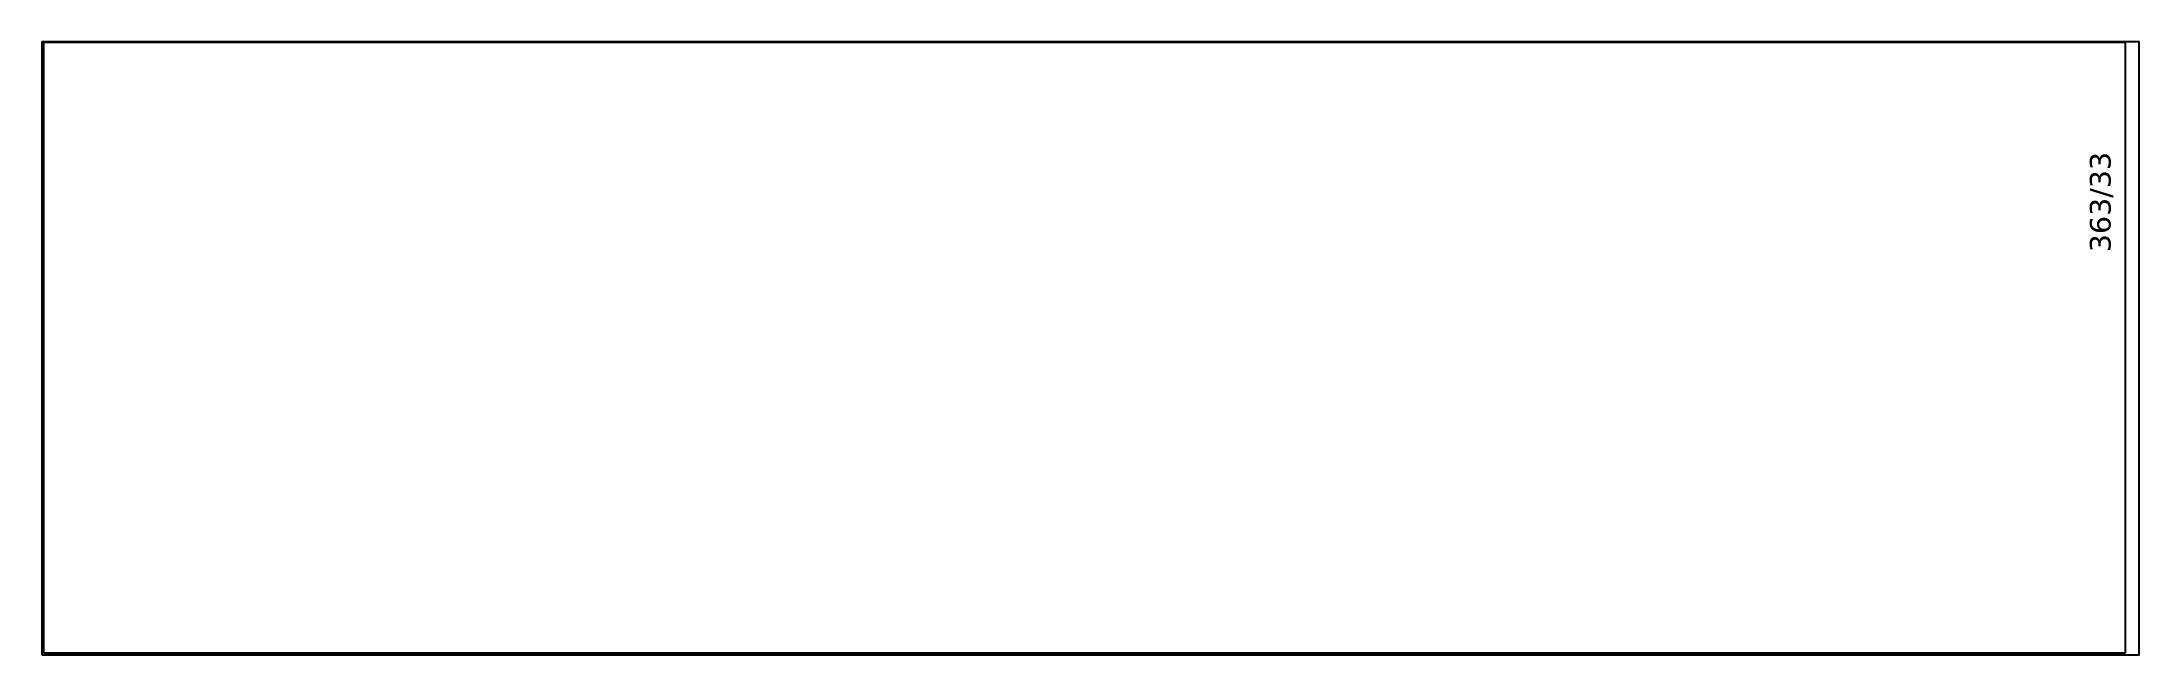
# Model space of a CAD drawing. Header units: millimetres. Extents: x 198 to 1208, y -227 to 68.
import ezdxf

# ---------------------------------------------------------------- set-up
doc = ezdxf.new("R2010")
doc.units = ezdxf.units.MM
doc.header["$MEASUREMENT"] = 0
doc.layers.get('0').update_dxf_attribs({"linetype": 'CONTINUOUS'})
picture_1 = doc.add_image_def('image1.tif', size_in_pixel=(2314, 7893))

msp = doc.modelspace()

# ---------------------------------------------------------------- linework, layer by layer
msp.add_lwpolyline([(198, -226.7), (1208, -226.7), (1208, 68.3), (198, 68.3)], close=True)

# ---------------------------------------------------------------- texts
at = {"insert": (1184.3, -32.9), "char_height": 10, "width": 57.017, "attachment_point": 1, "rotation": 90}
msp.add_mtext('\\fVerdana|b0|i0|c0|p34;363/33', dxfattribs=at)

# ---------------------------------------------------------------- pictures from other files: only their frames are drawn
image = msp.add_image(picture_1, insert=(1201.3, -225.8), size_in_units=(293.9, 1002.4), rotation=90)
image.dxf.flags = 15

doc.saveas('drawing.dxf')
